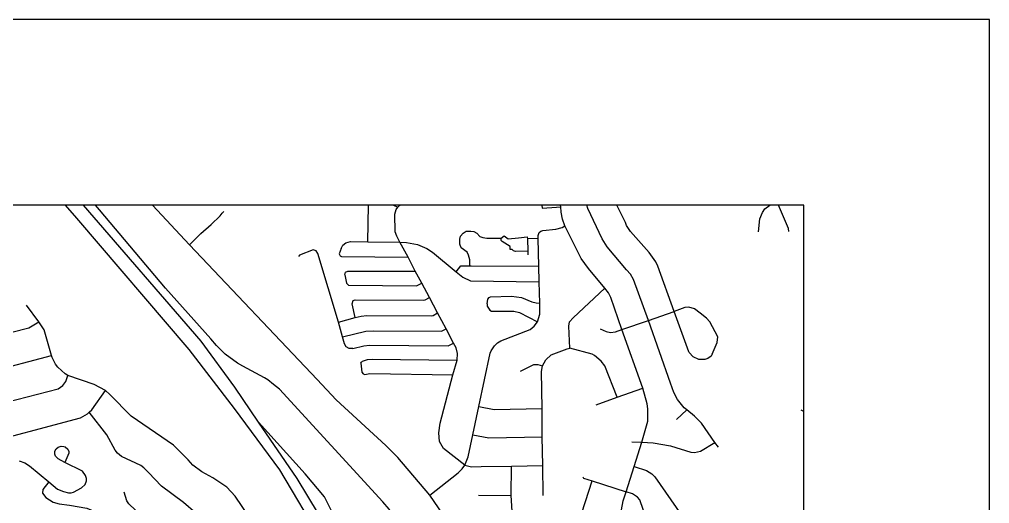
# Model space of a CAD drawing. Header units: millimetres. Extents: x 101 to 207, y 51 to 179.
# Drawn here: x 170.14 to 206.7, y 160.84 to 179.09 of the extents above; entities that cross this region are included whole.
import ezdxf

# ---------------------------------------------------------------- set-up
doc = ezdxf.new("R2010")
doc.units = ezdxf.units.MM
doc.header["$MEASUREMENT"] = 0
doc.layers.add('Streets', color=140, linetype='Continuous', true_color=0x00d7ff)

msp = doc.modelspace()

# ---------------------------------------------------------------- linework, layer by layer
for points in [[(100.697, 51.328), (206.696, 51.328), (206.696, 179.093), (100.697, 179.093)], [(107.697, 94.281), (199.696, 94.281), (199.696, 172.093), (107.697, 172.093)]]:
    msp.add_lwpolyline(points, close=True)
at = {"layer": 'Streets', "color": 4, "true_color": 0x00ffff}
for p, q in [((183.273, 170.707), (183.291, 172.093)), ((179.723, 165.326), (179.504, 165.503)), ((194.901, 164.006), (195.284, 164.373)), ((187.436, 161.151), (188.67, 161.145))]:
    msp.add_line(p, q, dxfattribs=at)
for points in [[(171.87, 172.093), (172.29, 171.603), (176.526, 166.651), (178.238, 164.421), (179.946, 162.109), (181.532, 159.426), (182.619, 157.825)], [(182.577, 158.52), (180.608, 161.787), (179.158, 163.913), (178.26, 165.23), (176.989, 166.966), (172.563, 172.093)], [(178.556, 166.025), (178.363, 166.132), (177.894, 166.472), (177.567, 166.794), (177.353, 167.049), (175.649, 168.959), (173.162, 171.919), (173.005, 172.093)], [(189.991, 154.865), (188.432, 156.864), (187.036, 158.883), (186.093, 160.444), (185.603, 161.158), (184.396, 162.57), (183.948, 163.026), (182.077, 164.746), (181.365, 165.519), (176.548, 170.59), (175.162, 172.093)], [(176.548, 170.59), (176.726, 170.772), (176.98, 171.018), (177.368, 171.36), (177.713, 171.692), (177.782, 171.781), (177.845, 171.85)], [(184.235, 172.093), (184.396, 172.008)], [(186.93, 162.292), (186.118, 162.909), (185.977, 163.176), (185.94, 163.51), (185.995, 163.872), (186.473, 165.697), (186.631, 166.243), (186.65, 166.499), (186.603, 166.711), (186.5, 166.883), (186.221, 167.423), (185.893, 168.035), (185.593, 168.603), (185.303, 169.149), (185.051, 169.599), (184.788, 170.133), (184.48, 170.689), (184.358, 170.918), (184.303, 171.084), (184.293, 171.753), (184.34, 171.925), (184.396, 172.008), (184.461, 172.081), (184.485, 172.093)], [(189.83, 172.093), (189.835, 171.974), (190.38, 172.019), (190.541, 172.029)], [(193.002, 161.279), (193.311, 162.236), (193.59, 163.148), (193.824, 163.939), (193.824, 164.362), (193.82, 164.404), (193.796, 164.601), (193.628, 165.191), (192.843, 167.395), (192.422, 168.603), (192.338, 168.781), (192.199, 168.955), (191.58, 169.698), (191.309, 170.072), (190.691, 171.312), (190.608, 171.563), (190.561, 171.82), (190.541, 172.029), (190.535, 172.093)], [(196.482, 162.96), (196.35, 163.143), (195.837, 163.872), (195.584, 164.128), (195.284, 164.373), (195.19, 164.451), (194.938, 164.757), (194.798, 165.024), (194.677, 165.374), (193.843, 167.745), (193.283, 169.287), (193.161, 169.493), (193.02, 169.649), (192.291, 170.517), (192.095, 170.817), (191.561, 171.958), (191.527, 172.093)], [(196.247, 166.466), (196.201, 166.398), (196.079, 166.304), (195.967, 166.266), (195.742, 166.27), (195.528, 166.371), (195.378, 166.533), (195.368, 166.555), (194.817, 168.085), (194.198, 169.793), (194.124, 169.955), (193.871, 170.3), (193.17, 171.101), (193.02, 171.318), (192.983, 171.435), (192.658, 172.093)], [(197.987, 171.084), (198.034, 171.575), (198.137, 171.814), (198.231, 171.947), (198.418, 172.093), (198.418, 172.093)], [(199.138, 171.09), (199.119, 171.213), (198.74, 172.093)], [(187.11, 169.806), (187.115, 170.028), (187.066, 170.202), (187.01, 170.311), (186.787, 170.485), (186.737, 170.617), (186.737, 170.801), (186.767, 170.926), (186.868, 171.034), (186.977, 171.107), (187.148, 171.11), (187.267, 171.093), (187.375, 171.031), (187.493, 170.912), (187.599, 170.873), (187.753, 170.85), (188.296, 170.843), (188.404, 170.932), (188.552, 170.814), (188.947, 170.86), (189.279, 170.899), (189.292, 170.82)], [(189.728, 171.057), (189.783, 171.112), (189.858, 171.14), (190.355, 171.179), (190.588, 171.251), (190.691, 171.312)], [(182.263, 170.45), (182.329, 170.578), (182.441, 170.673), (182.618, 170.717), (183.273, 170.707), (184.48, 170.689), (184.724, 170.683), (185.144, 170.606), (185.5, 170.456), (185.706, 170.311), (186.603, 169.57), (186.847, 169.376), (187.137, 169.242), (189.728, 169.204)], [(185.603, 161.158), (186.675, 161.994), (186.828, 162.151), (186.93, 162.292), (187.053, 162.598), (187.221, 163.433), (187.455, 164.501), (187.886, 166.505), (187.922, 166.598), (188.044, 166.782), (188.153, 166.903), (188.288, 166.978), (189.381, 167.401), (189.541, 167.528), (189.662, 167.69), (189.747, 167.974), (189.747, 168.397), (189.728, 169.204), (189.709, 169.787), (189.692, 170.832), (189.69, 170.946), (189.728, 171.057)], [(189.295, 170.358), (188.832, 170.344), (188.759, 170.363), (188.703, 170.412), (188.635, 170.416), (188.628, 170.528), (188.332, 170.715), (188.293, 170.755), (188.296, 170.843)], [(189.692, 170.832), (189.292, 170.82), (189.295, 170.358), (189.296, 170.218)], [(182.703, 166.683), (182.562, 166.683), (182.46, 166.749), (182.394, 166.855), (182.319, 167.122), (182.16, 167.678), (181.393, 170.272), (181.328, 170.373), (181.216, 170.411), (180.692, 170.205), (180.654, 170.149)], [(182.263, 170.45), (182.188, 170.26), (182.226, 170.177), (182.283, 170.155), (184.788, 170.133)], [(182.404, 169.465), (182.432, 169.56), (182.515, 169.604), (185.051, 169.599)], [(186.603, 169.57), (186.781, 169.799), (187.11, 169.806), (187.168, 169.807), (189.709, 169.787)], [(182.404, 169.465), (182.469, 169.149), (182.544, 169.076), (185.107, 169.042), (185.303, 169.149)], [(190.879, 166.701), (190.849, 167.522), (190.873, 167.696), (191.013, 167.836), (192.199, 168.955)], [(182.788, 167.852), (182.675, 168.374), (182.721, 168.497), (182.788, 168.524), (185.36, 168.502), (185.435, 168.518), (185.593, 168.603)], [(187.773, 168.364), (187.791, 168.542), (187.838, 168.603), (187.894, 168.637), (188.68, 168.658), (189.064, 168.609), (189.448, 168.447), (189.616, 168.402), (189.747, 168.397)], [(179.115, 159.873), (178.278, 161.112), (177.961, 161.458), (177.437, 161.808), (177.015, 162.035), (176.679, 162.286), (176.502, 162.482), (175.949, 163.043), (174.358, 164.133), (173.554, 164.952), (173.386, 165.096), (172.956, 165.331), (171.974, 165.669), (171.871, 165.731), (171.59, 165.987), (171.505, 166.098), (171.376, 166.343), (171.356, 166.42), (171.076, 167.389), (170.87, 167.696), (170.412, 168.313)], [(187.773, 168.364), (187.773, 168.275), (187.866, 168.135), (187.932, 168.097), (188.773, 168.097), (188.989, 168.046), (189.662, 167.69)], [(196.247, 166.466), (196.435, 166.905), (196.453, 167.122), (196.154, 167.696), (196.033, 167.828), (195.798, 168.012), (195.574, 168.18), (195.368, 168.247), (195.209, 168.235), (194.817, 168.085)], [(182.16, 167.678), (182.788, 167.852), (183.021, 167.907), (183.236, 167.929), (185.659, 167.913), (185.734, 167.935), (185.893, 168.035)], [(192.843, 167.395), (193.843, 167.745), (194.817, 168.085)], [(166.034, 166.521), (167.624, 166.978), (167.821, 166.994), (168.373, 166.933), (168.662, 166.994), (170.505, 167.467), (170.87, 167.696)], [(182.319, 167.122), (183.198, 167.334), (183.469, 167.35), (186.051, 167.334), (186.221, 167.423)], [(192.02, 167.428), (192.253, 167.322), (192.412, 167.288), (192.608, 167.312), (192.843, 167.395)], [(182.703, 166.683), (183.115, 166.782), (183.33, 166.806), (186.295, 166.788), (186.5, 166.883)], [(189.85, 166.031), (189.971, 166.26), (190.177, 166.448), (190.785, 166.677), (190.879, 166.701)], [(192.665, 164.852), (192.206, 166.037), (192.066, 166.209), (191.814, 166.42), (191.721, 166.472), (190.879, 166.701)], [(169.064, 164.718), (168.85, 165.586), (168.858, 165.681), (168.887, 165.736), (168.971, 165.792), (171.356, 166.42)], [(179.504, 165.503), (179.377, 165.573), (178.556, 166.025)], [(183.012, 166.126), (183.03, 166.175), (183.067, 166.204), (183.264, 166.266), (183.433, 166.282), (186.631, 166.243)], [(183.012, 166.126), (183.04, 165.792), (183.095, 165.725), (183.152, 165.703), (183.348, 165.742), (186.473, 165.697)], [(189.017, 165.825), (189.522, 166.082), (189.681, 166.086), (189.85, 166.031)], [(189.878, 161.139), (189.858, 162.274), (189.84, 163.354), (189.84, 164.417), (189.812, 165.815), (189.85, 166.031)], [(169.064, 164.718), (169.111, 164.617), (169.252, 164.567), (171.608, 165.169), (171.786, 165.291), (171.889, 165.436), (171.974, 165.669)], [(183.831, 160.902), (179.943, 165.147), (179.723, 165.326)], [(168.373, 162.992), (172.441, 164.077), (172.713, 164.223), (172.768, 164.279), (172.871, 164.378), (173.386, 165.096)], [(191.879, 164.567), (192.665, 164.852), (193.628, 165.191)], [(187.455, 164.501), (188.025, 164.384), (189.84, 164.417)], [(177.942, 158.561), (177.848, 159.22), (177.727, 159.615), (177.567, 159.848), (177.437, 159.977), (176.791, 160.477), (176.324, 160.878), (175.5, 161.495), (175.005, 162.013), (174.827, 162.191), (174.714, 162.274), (173.994, 162.614), (173.835, 162.737), (173.752, 162.847), (173.433, 163.427), (172.768, 164.279)], [(199.587, 164.373), (199.68, 164.322), (199.696, 164.323)], [(182.219, 159.695), (182.093, 160.126), (181.956, 160.463), (181.636, 161.088), (180.91, 161.955), (179.158, 163.913)], [(187.221, 163.433), (187.829, 163.322), (189.84, 163.354)], [(193.217, 163.166), (193.59, 163.148), (194.021, 163.132), (194.677, 163.015), (195.443, 162.776), (195.584, 162.759), (195.808, 162.82), (196.35, 163.143)], [(170.131, 162.448), (170.346, 162.375), (170.523, 162.258), (171.254, 161.657), (171.582, 161.384), (171.806, 161.29), (171.992, 161.246), (172.095, 161.246), (172.188, 161.273), (172.489, 161.434), (172.619, 161.562), (172.675, 161.697), (172.675, 161.786), (172.638, 161.897), (172.516, 162.058), (171.861, 162.391)], [(186.93, 162.292), (187.183, 162.225), (187.54, 162.232), (188.68, 162.252), (189.858, 162.274)], [(190.335, 156.481), (189.551, 157.557), (189.373, 157.862), (188.821, 159.158), (188.773, 159.303), (188.708, 159.659), (188.708, 160.55), (188.67, 161.145), (188.68, 162.252)], [(193.311, 162.236), (193.768, 162.091), (193.966, 161.963), (194.087, 161.851), (195.284, 160.115), (195.331, 160.01), (195.368, 159.854), (195.331, 159.637), (195.247, 159.532), (195.125, 159.465), (195.051, 159.448), (193.824, 159.453)], [(171.254, 161.657), (171.028, 161.368), (171.02, 161.228), (171.141, 161.062), (171.413, 160.894), (171.637, 160.828), (172.032, 160.772), (172.685, 160.661), (173.069, 160.499), (173.227, 160.406), (173.405, 160.249), (173.583, 160.038)], [(190.335, 156.481), (190.972, 156.922), (191.121, 157.083), (191.346, 157.707), (191.365, 157.845), (191.365, 158.262), (191.235, 159.187), (191.204, 159.408), (191.168, 159.664), (191.168, 159.866), (191.206, 160.105), (191.721, 161.697)], [(191.365, 161.851), (191.402, 161.796), (191.721, 161.697), (193.002, 161.279)], [(176.473, 158.284), (176.352, 158.941), (176.314, 159.036), (176.146, 159.259), (175.294, 159.843), (174.265, 160.823), (174.191, 160.945), (174.097, 161.262)], [(193.414, 153.805), (193.291, 154.083), (193.039, 154.562), (192.917, 154.923), (192.824, 155.307), (192.806, 155.607), (192.814, 155.981), (192.878, 156.327), (192.899, 156.438), (193.208, 157.533), (193.245, 157.895), (193.236, 158.157), (193.133, 158.668), (193.112, 158.744), (192.824, 159.804), (192.824, 160.605), (192.889, 160.939), (193.002, 161.279)], [(194.068, 155.947), (194.339, 157.478), (194.302, 157.778), (193.871, 158.974), (193.824, 159.214), (193.824, 159.453), (193.788, 160.21), (193.516, 160.973), (193.432, 161.078), (193.245, 161.201), (193.002, 161.279)], [(186.331, 155.52), (186.082, 156.591), (185.926, 157.135), (185.734, 157.734), (185.57, 158.114), (185.388, 158.524), (184.883, 159.476), (184.695, 159.781), (184.078, 160.633), (183.831, 160.902)]]:
    msp.add_lwpolyline(points, dxfattribs=at)
msp.add_lwpolyline([(172.011, 162.737), (171.861, 162.391), (171.608, 162.525), (171.505, 162.626), (171.478, 162.703), (171.478, 162.814), (171.534, 162.903), (171.608, 162.964), (171.712, 162.998), (171.814, 162.988), (171.871, 162.976), (171.974, 162.893), (172.011, 162.798)], close=True, dxfattribs=at)

doc.saveas('drawing.dxf')
